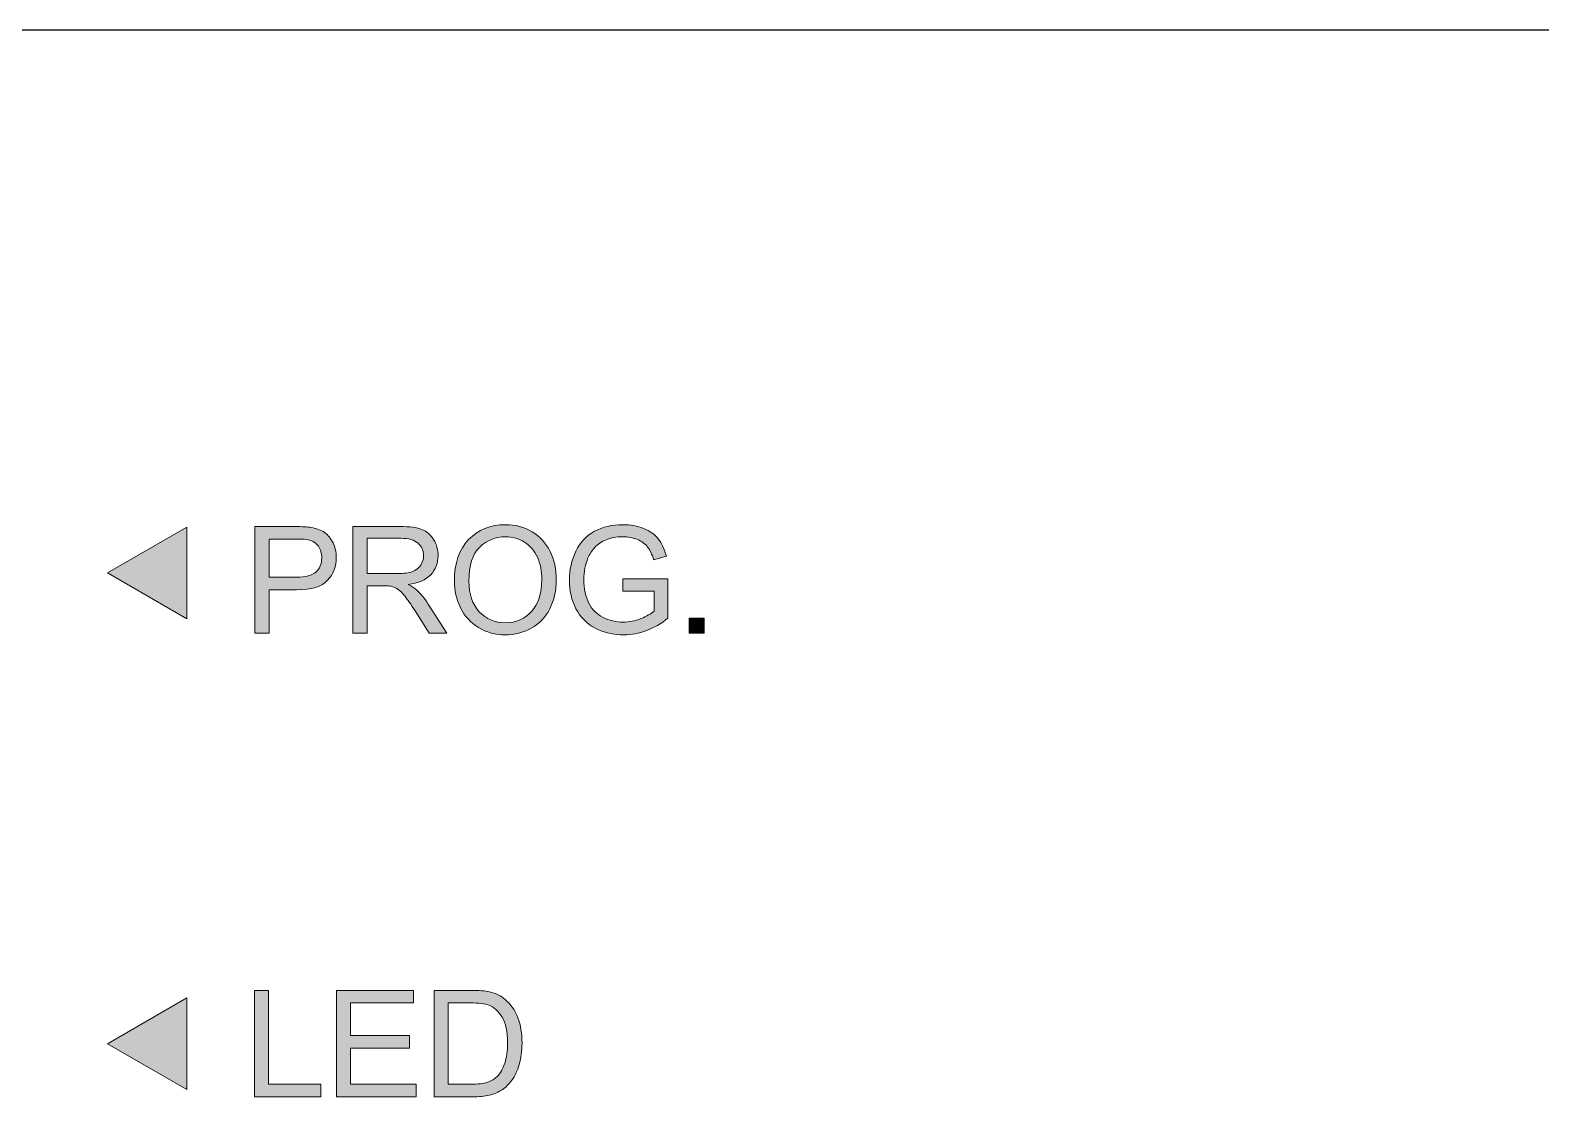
# Model space of a CAD drawing. Header units: millimetres. Extents: x -559267 to 14075, y 0 to 209897.
# Drawn here: x 904.59 to 912.55, y 115.77 to 121.4 of the extents above; entities that cross this region are included whole.
import ezdxf
from ezdxf.enums import TextEntityAlignment as Align

# ---------------------------------------------------------------- set-up
doc = ezdxf.new("R2010")
doc.units = ezdxf.units.MM
doc.layers.add('Enclosure', color=7, linetype='Continuous')
doc.layers.add('Serigraph', color=7, linetype='Continuous')
doc.layers.add('Таблицы', color=7, linetype='Continuous', lineweight=13)
doc.styles.get("Standard").update_dxf_attribs({"font": 'arial.ttf'})
doc.styles.add('Unecom', font='GOST2304A_0.ttf', dxfattribs={"height": 2.5})

# ---------------------------------------------------------------- blocks, each defined once
blk = doc.blocks.new('Dali Draiver1')
at = {"layer": 'Serigraph'}
for points in [[(-31.775, 35.879), (-32.904, 36.531), (-31.775, 37.182)], [(-31.775, 29.18), (-32.904, 29.831), (-31.775, 30.483)]]:
    blk.add_hatch(color=256, dxfattribs=at).paths.add_polyline_path(points)
h = blk.add_hatch(color=256, dxfattribs=at)
h.dxf.hatch_style = 2
edge = h.paths.add_edge_path()
edge.add_spline(control_points=[(-30.806, 35.675), (-30.806, 35.675), (-30.806, 37.19), (-30.806, 37.19), (-30.806, 37.19), (-30.234, 37.19), (-30.234, 37.19), (-30.134, 37.19), (-30.057, 37.186), (-30.004, 37.176), (-29.929, 37.164), (-29.867, 37.14), (-29.817, 37.105), (-29.766, 37.07), (-29.726, 37.022), (-29.695, 36.959), (-29.665, 36.896), (-29.649, 36.827), (-29.649, 36.752), (-29.649, 36.623), (-29.69, 36.514), (-29.772, 36.425), (-29.854, 36.336), (-30.002, 36.291), (-30.217, 36.291), (-30.217, 36.291), (-30.605, 36.291), (-30.605, 36.291), (-30.605, 36.291), (-30.605, 35.675), (-30.605, 35.675), (-30.605, 35.675), (-30.806, 35.675), (-30.806, 35.675)], knot_values=[0, 0, 0, 0, 1, 1, 1, 2, 2, 2, 3, 3, 3, 4, 4, 4, 5, 5, 5, 6, 6, 6, 7, 7, 7, 8, 8, 8, 9, 9, 9, 10, 10, 10, 11, 11, 11, 11], degree=3, periodic=0)
edge = h.paths.add_edge_path()
edge.add_spline(control_points=[(-30.605, 36.47), (-30.605, 36.47), (-30.214, 36.47), (-30.214, 36.47), (-30.084, 36.47), (-29.992, 36.494), (-29.938, 36.542), (-29.883, 36.591), (-29.856, 36.658), (-29.856, 36.746), (-29.856, 36.809), (-29.872, 36.864), (-29.904, 36.909), (-29.936, 36.954), (-29.978, 36.984), (-30.031, 36.998), (-30.064, 37.007), (-30.127, 37.012), (-30.218, 37.012), (-30.218, 37.012), (-30.605, 37.012), (-30.605, 37.012), (-30.605, 37.012), (-30.605, 36.47), (-30.605, 36.47)], knot_values=[0, 0, 0, 0, 1, 1, 1, 2, 2, 2, 3, 3, 3, 4, 4, 4, 5, 5, 5, 6, 6, 6, 7, 7, 7, 8, 8, 8, 8], degree=3, periodic=0)
h = blk.add_hatch(color=256, dxfattribs=at)
h.dxf.hatch_style = 2
edge = h.paths.add_edge_path()
edge.add_spline(control_points=[(-29.412, 35.675), (-29.412, 35.675), (-29.412, 37.19), (-29.412, 37.19), (-29.412, 37.19), (-28.74, 37.19), (-28.74, 37.19), (-28.605, 37.19), (-28.503, 37.177), (-28.432, 37.15), (-28.362, 37.122), (-28.306, 37.074), (-28.264, 37.005), (-28.222, 36.937), (-28.201, 36.86), (-28.201, 36.777), (-28.201, 36.67), (-28.236, 36.579), (-28.305, 36.505), (-28.375, 36.431), (-28.482, 36.385), (-28.628, 36.365), (-28.575, 36.339), (-28.534, 36.314), (-28.507, 36.289), (-28.448, 36.235), (-28.393, 36.168), (-28.34, 36.088), (-28.34, 36.088), (-28.077, 35.675), (-28.077, 35.675), (-28.077, 35.675), (-28.329, 35.675), (-28.329, 35.675), (-28.329, 35.675), (-28.529, 35.99), (-28.529, 35.99), (-28.588, 36.081), (-28.636, 36.151), (-28.674, 36.199), (-28.712, 36.247), (-28.746, 36.281), (-28.776, 36.301), (-28.806, 36.32), (-28.836, 36.333), (-28.867, 36.341), (-28.89, 36.346), (-28.927, 36.348), (-28.979, 36.348), (-28.979, 36.348), (-29.212, 36.348), (-29.212, 36.348), (-29.212, 36.348), (-29.212, 35.675), (-29.212, 35.675), (-29.212, 35.675), (-29.412, 35.675), (-29.412, 35.675)], knot_values=[0, 0, 0, 0, 1, 1, 1, 2, 2, 2, 3, 3, 3, 4, 4, 4, 5, 5, 5, 6, 6, 6, 7, 7, 7, 8, 8, 8, 9, 9, 9, 10, 10, 10, 11, 11, 11, 12, 12, 12, 13, 13, 13, 14, 14, 14, 15, 15, 15, 16, 16, 16, 17, 17, 17, 18, 18, 18, 19, 19, 19, 19], degree=3, periodic=0)
edge = h.paths.add_edge_path()
edge.add_spline(control_points=[(-29.212, 36.522), (-29.212, 36.522), (-28.781, 36.522), (-28.781, 36.522), (-28.689, 36.522), (-28.617, 36.531), (-28.566, 36.55), (-28.514, 36.569), (-28.475, 36.599), (-28.448, 36.641), (-28.421, 36.683), (-28.408, 36.728), (-28.408, 36.777), (-28.408, 36.849), (-28.434, 36.908), (-28.486, 36.954), (-28.538, 37), (-28.62, 37.023), (-28.732, 37.023), (-28.732, 37.023), (-29.212, 37.023), (-29.212, 37.023), (-29.212, 37.023), (-29.212, 36.522), (-29.212, 36.522)], knot_values=[0, 0, 0, 0, 1, 1, 1, 2, 2, 2, 3, 3, 3, 4, 4, 4, 5, 5, 5, 6, 6, 6, 7, 7, 7, 8, 8, 8, 8], degree=3, periodic=0)
h = blk.add_hatch(color=256, dxfattribs=at)
h.dxf.hatch_style = 2
edge = h.paths.add_edge_path()
edge.add_spline(control_points=[(-27.969, 36.413), (-27.969, 36.665), (-27.901, 36.862), (-27.766, 37.004), (-27.631, 37.146), (-27.457, 37.217), (-27.243, 37.217), (-27.103, 37.217), (-26.977, 37.184), (-26.865, 37.117), (-26.753, 37.05), (-26.667, 36.957), (-26.608, 36.837), (-26.549, 36.718), (-26.52, 36.582), (-26.52, 36.431), (-26.52, 36.277), (-26.551, 36.14), (-26.613, 36.018), (-26.675, 35.897), (-26.763, 35.805), (-26.876, 35.743), (-26.99, 35.681), (-27.113, 35.649), (-27.244, 35.649), (-27.387, 35.649), (-27.514, 35.684), (-27.627, 35.753), (-27.739, 35.822), (-27.824, 35.916), (-27.882, 36.035), (-27.94, 36.154), (-27.969, 36.28), (-27.969, 36.413)], knot_values=[0, 0, 0, 0, 1, 1, 1, 2, 2, 2, 3, 3, 3, 4, 4, 4, 5, 5, 5, 6, 6, 6, 7, 7, 7, 8, 8, 8, 9, 9, 9, 10, 10, 10, 11, 11, 11, 11], degree=3, periodic=0)
edge = h.paths.add_edge_path()
edge.add_spline(control_points=[(-27.762, 36.41), (-27.762, 36.228), (-27.713, 36.084), (-27.615, 35.979), (-27.517, 35.874), (-27.393, 35.821), (-27.245, 35.821), (-27.094, 35.821), (-26.97, 35.874), (-26.873, 35.98), (-26.775, 36.086), (-26.726, 36.237), (-26.726, 36.432), (-26.726, 36.555), (-26.747, 36.663), (-26.789, 36.755), (-26.831, 36.847), (-26.892, 36.918), (-26.972, 36.969), (-27.052, 37.019), (-27.142, 37.045), (-27.242, 37.045), (-27.384, 37.045), (-27.506, 36.996), (-27.609, 36.898), (-27.711, 36.801), (-27.762, 36.638), (-27.762, 36.41)], knot_values=[0, 0, 0, 0, 1, 1, 1, 2, 2, 2, 3, 3, 3, 4, 4, 4, 5, 5, 5, 6, 6, 6, 7, 7, 7, 8, 8, 8, 9, 9, 9, 9], degree=3, periodic=0)
h = blk.add_hatch(color=256, dxfattribs=at)
h.dxf.hatch_style = 2
edge = h.paths.add_edge_path()
edge.add_spline(control_points=[(-25.574, 36.27), (-25.574, 36.27), (-25.574, 36.447), (-25.574, 36.447), (-25.574, 36.447), (-24.932, 36.448), (-24.932, 36.448), (-24.932, 36.448), (-24.932, 35.886), (-24.932, 35.886), (-25.03, 35.808), (-25.132, 35.748), (-25.237, 35.709), (-25.341, 35.669), (-25.449, 35.649), (-25.559, 35.649), (-25.708, 35.649), (-25.843, 35.681), (-25.965, 35.745), (-26.086, 35.809), (-26.178, 35.901), (-26.24, 36.021), (-26.302, 36.142), (-26.333, 36.277), (-26.333, 36.426), (-26.333, 36.573), (-26.302, 36.711), (-26.241, 36.839), (-26.179, 36.966), (-26.09, 37.061), (-25.975, 37.123), (-25.859, 37.185), (-25.725, 37.216), (-25.575, 37.216), (-25.465, 37.216), (-25.366, 37.199), (-25.277, 37.163), (-25.189, 37.128), (-25.12, 37.078), (-25.069, 37.015), (-25.019, 36.951), (-24.981, 36.869), (-24.954, 36.767), (-24.954, 36.767), (-25.135, 36.717), (-25.135, 36.717), (-25.158, 36.794), (-25.186, 36.855), (-25.22, 36.899), (-25.254, 36.943), (-25.302, 36.978), (-25.365, 37.005), (-25.427, 37.031), (-25.497, 37.045), (-25.574, 37.045), (-25.665, 37.045), (-25.744, 37.031), (-25.811, 37.003), (-25.878, 36.975), (-25.932, 36.938), (-25.973, 36.893), (-26.014, 36.847), (-26.046, 36.797), (-26.069, 36.743), (-26.107, 36.649), (-26.127, 36.548), (-26.127, 36.438), (-26.127, 36.303), (-26.103, 36.19), (-26.057, 36.099), (-26.01, 36.008), (-25.943, 35.941), (-25.854, 35.896), (-25.765, 35.852), (-25.67, 35.83), (-25.57, 35.83), (-25.484, 35.83), (-25.399, 35.847), (-25.316, 35.88), (-25.234, 35.914), (-25.171, 35.949), (-25.128, 35.987), (-25.128, 35.987), (-25.128, 36.27), (-25.128, 36.27), (-25.128, 36.27), (-25.574, 36.27), (-25.574, 36.27)], knot_values=[0, 0, 0, 0, 1, 1, 1, 2, 2, 2, 3, 3, 3, 4, 4, 4, 5, 5, 5, 6, 6, 6, 7, 7, 7, 8, 8, 8, 9, 9, 9, 10, 10, 10, 11, 11, 11, 12, 12, 12, 13, 13, 13, 14, 14, 14, 15, 15, 15, 16, 16, 16, 17, 17, 17, 18, 18, 18, 19, 19, 19, 20, 20, 20, 21, 21, 21, 22, 22, 22, 23, 23, 23, 24, 24, 24, 25, 25, 25, 26, 26, 26, 27, 27, 27, 28, 28, 28, 29, 29, 29, 29], degree=3, periodic=0)
h = blk.add_hatch(color=256, dxfattribs=at)
h.dxf.hatch_style = 2
h.paths.add_polyline_path([(-24.628, 35.675), (-24.628, 35.887), (-24.417, 35.887), (-24.417, 35.675)])
h = blk.add_hatch(color=256, dxfattribs=at)
h.dxf.hatch_style = 2
h.paths.add_polyline_path([(-30.814, 29.075), (-30.814, 30.59), (-30.614, 30.59), (-30.614, 29.254), (-29.868, 29.254), (-29.868, 29.075)])
h = blk.add_hatch(color=256, dxfattribs=at)
h.dxf.hatch_style = 2
h.paths.add_polyline_path([(-29.646, 29.075), (-29.646, 30.59), (-28.55, 30.59), (-28.55, 30.412), (-29.445, 30.412), (-29.445, 29.947), (-28.607, 29.947), (-28.607, 29.77), (-29.445, 29.77), (-29.445, 29.254), (-28.515, 29.254), (-28.515, 29.075)])
h = blk.add_hatch(color=256, dxfattribs=at)
h.dxf.hatch_style = 2
edge = h.paths.add_edge_path()
edge.add_spline(control_points=[(-28.259, 29.075), (-28.259, 29.075), (-28.259, 30.59), (-28.259, 30.59), (-28.259, 30.59), (-27.737, 30.59), (-27.737, 30.59), (-27.62, 30.59), (-27.53, 30.583), (-27.468, 30.569), (-27.381, 30.549), (-27.307, 30.512), (-27.245, 30.46), (-27.166, 30.393), (-27.106, 30.306), (-27.066, 30.201), (-27.027, 30.096), (-27.007, 29.976), (-27.007, 29.841), (-27.007, 29.726), (-27.02, 29.624), (-27.047, 29.535), (-27.074, 29.446), (-27.108, 29.373), (-27.15, 29.314), (-27.192, 29.256), (-27.238, 29.21), (-27.288, 29.177), (-27.338, 29.144), (-27.399, 29.118), (-27.469, 29.101), (-27.54, 29.084), (-27.621, 29.075), (-27.713, 29.075), (-27.713, 29.075), (-28.259, 29.075), (-28.259, 29.075)], knot_values=[0, 0, 0, 0, 1, 1, 1, 2, 2, 2, 3, 3, 3, 4, 4, 4, 5, 5, 5, 6, 6, 6, 7, 7, 7, 8, 8, 8, 9, 9, 9, 10, 10, 10, 11, 11, 11, 12, 12, 12, 12], degree=3, periodic=0)
edge = h.paths.add_edge_path()
edge.add_spline(control_points=[(-28.059, 29.254), (-28.059, 29.254), (-27.735, 29.254), (-27.735, 29.254), (-27.635, 29.254), (-27.557, 29.263), (-27.5, 29.282), (-27.443, 29.3), (-27.398, 29.327), (-27.364, 29.36), (-27.317, 29.408), (-27.28, 29.472), (-27.253, 29.552), (-27.227, 29.632), (-27.213, 29.73), (-27.213, 29.844), (-27.213, 30.003), (-27.239, 30.124), (-27.291, 30.209), (-27.343, 30.295), (-27.407, 30.352), (-27.481, 30.38), (-27.535, 30.401), (-27.621, 30.412), (-27.741, 30.412), (-27.741, 30.412), (-28.059, 30.412), (-28.059, 30.412), (-28.059, 30.412), (-28.059, 29.254), (-28.059, 29.254)], knot_values=[0, 0, 0, 0, 1, 1, 1, 2, 2, 2, 3, 3, 3, 4, 4, 4, 5, 5, 5, 6, 6, 6, 7, 7, 7, 8, 8, 8, 9, 9, 9, 10, 10, 10, 10], degree=3, periodic=0)
at = {"layer": 'Enclosure'}
blk.add_line((72.3, 44.253), (-72.3, 44.253), dxfattribs=at)
at = {"layer": 'Serigraph', "lineweight": 0}
for p, q in [((-32.904, 36.531), (-31.775, 37.182)), ((-31.775, 37.182), (-31.775, 35.879)), ((-31.775, 35.879), (-32.904, 36.531)), ((-24.628, 35.675), (-24.628, 35.887)), ((-24.628, 35.887), (-24.417, 35.887)), ((-24.417, 35.887), (-24.417, 35.675)), ((-24.417, 35.675), (-24.628, 35.675)), ((-30.814, 29.075), (-30.814, 30.59)), ((-30.814, 30.59), (-30.614, 30.59)), ((-30.614, 30.59), (-30.614, 29.254)), ((-29.646, 29.075), (-29.646, 30.59)), ((-29.646, 30.59), (-28.55, 30.59)), ((-28.55, 30.59), (-28.55, 30.412)), ((-32.904, 29.831), (-31.775, 30.483)), ((-31.775, 30.483), (-31.775, 29.18)), ((-28.55, 30.412), (-29.445, 30.412)), ((-29.445, 30.412), (-29.445, 29.947)), ((-29.445, 29.947), (-28.607, 29.947)), ((-28.607, 29.947), (-28.607, 29.77)), ((-31.775, 29.18), (-32.904, 29.831)), ((-28.607, 29.77), (-29.445, 29.77)), ((-29.445, 29.77), (-29.445, 29.254)), ((-30.614, 29.254), (-29.868, 29.254)), ((-29.868, 29.254), (-29.868, 29.075)), ((-29.445, 29.254), (-28.515, 29.254)), ((-28.515, 29.254), (-28.515, 29.075)), ((-29.868, 29.075), (-30.814, 29.075)), ((-28.515, 29.075), (-29.646, 29.075))]:
    blk.add_line(p, q, dxfattribs=at)
for points in [[(-30.806, 35.675), (-30.806, 35.675), (-30.806, 37.19), (-30.806, 37.19)], [(-30.806, 37.19), (-30.806, 37.19), (-30.234, 37.19), (-30.234, 37.19)], [(-30.234, 37.19), (-30.134, 37.19), (-30.057, 37.186), (-30.004, 37.176)], [(-30.004, 37.176), (-29.929, 37.164), (-29.867, 37.14), (-29.817, 37.105)], [(-29.412, 35.675), (-29.412, 35.675), (-29.412, 37.19), (-29.412, 37.19)], [(-29.412, 37.19), (-29.412, 37.19), (-28.74, 37.19), (-28.74, 37.19)], [(-28.74, 37.19), (-28.605, 37.19), (-28.503, 37.177), (-28.432, 37.15)], [(-30.218, 37.012), (-30.218, 37.012), (-30.605, 37.012), (-30.605, 37.012)], [(-30.605, 37.012), (-30.605, 37.012), (-30.605, 36.47), (-30.605, 36.47)], [(-30.031, 36.998), (-30.064, 37.007), (-30.127, 37.012), (-30.218, 37.012)], [(-29.904, 36.909), (-29.936, 36.954), (-29.978, 36.984), (-30.031, 36.998)], [(-29.817, 37.105), (-29.766, 37.07), (-29.726, 37.022), (-29.695, 36.959)], [(-28.732, 37.023), (-28.732, 37.023), (-29.212, 37.023), (-29.212, 37.023)], [(-29.212, 37.023), (-29.212, 37.023), (-29.212, 36.522), (-29.212, 36.522)], [(-28.486, 36.954), (-28.538, 37), (-28.62, 37.023), (-28.732, 37.023)], [(-28.432, 37.15), (-28.362, 37.122), (-28.306, 37.074), (-28.264, 37.005)], [(-26.789, 36.755), (-26.831, 36.847), (-26.892, 36.918), (-26.972, 36.969)], [(-26.865, 37.117), (-26.753, 37.05), (-26.667, 36.957), (-26.608, 36.837)], [(-25.811, 37.003), (-25.878, 36.975), (-25.932, 36.938), (-25.973, 36.893)], [(-25.22, 36.899), (-25.254, 36.943), (-25.302, 36.978), (-25.365, 37.005)], [(-25.973, 36.893), (-26.014, 36.847), (-26.046, 36.797), (-26.069, 36.743)], [(-25.135, 36.717), (-25.158, 36.794), (-25.186, 36.855), (-25.22, 36.899)], [(-24.954, 36.767), (-24.954, 36.767), (-25.135, 36.717), (-25.135, 36.717)], [(-30.214, 36.47), (-30.084, 36.47), (-29.992, 36.494), (-29.938, 36.542)], [(-30.605, 36.47), (-30.605, 36.47), (-30.214, 36.47), (-30.214, 36.47)], [(-29.772, 36.425), (-29.854, 36.336), (-30.002, 36.291), (-30.217, 36.291)], [(-29.212, 36.522), (-29.212, 36.522), (-28.781, 36.522), (-28.781, 36.522)], [(-28.979, 36.348), (-28.979, 36.348), (-29.212, 36.348), (-29.212, 36.348)], [(-29.212, 36.348), (-29.212, 36.348), (-29.212, 35.675), (-29.212, 35.675)], [(-28.867, 36.341), (-28.89, 36.346), (-28.927, 36.348), (-28.979, 36.348)], [(-28.776, 36.301), (-28.806, 36.32), (-28.836, 36.333), (-28.867, 36.341)], [(-28.305, 36.505), (-28.375, 36.431), (-28.482, 36.385), (-28.628, 36.365)], [(-28.628, 36.365), (-28.575, 36.339), (-28.534, 36.314), (-28.507, 36.289)], [(-27.882, 36.035), (-27.94, 36.154), (-27.969, 36.28), (-27.969, 36.413)], [(-27.762, 36.41), (-27.762, 36.228), (-27.713, 36.084), (-27.615, 35.979)], [(-25.574, 36.447), (-25.574, 36.447), (-24.932, 36.448), (-24.932, 36.448)], [(-25.574, 36.27), (-25.574, 36.27), (-25.574, 36.447), (-25.574, 36.447)], [(-24.932, 36.448), (-24.932, 36.448), (-24.932, 35.886), (-24.932, 35.886)], [(-30.217, 36.291), (-30.217, 36.291), (-30.605, 36.291), (-30.605, 36.291)], [(-30.605, 36.291), (-30.605, 36.291), (-30.605, 35.675), (-30.605, 35.675)], [(-28.674, 36.199), (-28.712, 36.247), (-28.746, 36.281), (-28.776, 36.301)], [(-28.529, 35.99), (-28.588, 36.081), (-28.636, 36.151), (-28.674, 36.199)], [(-28.507, 36.289), (-28.448, 36.235), (-28.393, 36.168), (-28.34, 36.088)], [(-26.057, 36.099), (-26.01, 36.008), (-25.943, 35.941), (-25.854, 35.896)], [(-25.128, 36.27), (-25.128, 36.27), (-25.574, 36.27), (-25.574, 36.27)], [(-25.128, 35.987), (-25.128, 35.987), (-25.128, 36.27), (-25.128, 36.27)], [(-28.329, 35.675), (-28.329, 35.675), (-28.529, 35.99), (-28.529, 35.99)], [(-28.34, 36.088), (-28.34, 36.088), (-28.077, 35.675), (-28.077, 35.675)], [(-25.965, 35.745), (-26.086, 35.809), (-26.178, 35.901), (-26.24, 36.021)], [(-25.316, 35.88), (-25.234, 35.914), (-25.171, 35.949), (-25.128, 35.987)], [(-30.605, 35.675), (-30.605, 35.675), (-30.806, 35.675), (-30.806, 35.675)], [(-29.212, 35.675), (-29.212, 35.675), (-29.412, 35.675), (-29.412, 35.675)], [(-28.077, 35.675), (-28.077, 35.675), (-28.329, 35.675), (-28.329, 35.675)], [(-28.259, 29.075), (-28.259, 29.075), (-28.259, 30.59), (-28.259, 30.59)], [(-28.259, 30.59), (-28.259, 30.59), (-27.737, 30.59), (-27.737, 30.59)], [(-27.737, 30.59), (-27.62, 30.59), (-27.53, 30.583), (-27.468, 30.569)], [(-27.468, 30.569), (-27.381, 30.549), (-27.307, 30.512), (-27.245, 30.46)], [(-27.741, 30.412), (-27.741, 30.412), (-28.059, 30.412), (-28.059, 30.412)], [(-28.059, 30.412), (-28.059, 30.412), (-28.059, 29.254), (-28.059, 29.254)], [(-27.481, 30.38), (-27.535, 30.401), (-27.621, 30.412), (-27.741, 30.412)], [(-27.291, 30.209), (-27.343, 30.295), (-27.407, 30.352), (-27.481, 30.38)], [(-27.047, 29.535), (-27.074, 29.446), (-27.108, 29.373), (-27.15, 29.314)], [(-28.059, 29.254), (-28.059, 29.254), (-27.735, 29.254), (-27.735, 29.254)], [(-27.735, 29.254), (-27.635, 29.254), (-27.557, 29.263), (-27.5, 29.282)], [(-27.15, 29.314), (-27.192, 29.256), (-27.238, 29.21), (-27.288, 29.177)], [(-27.713, 29.075), (-27.713, 29.075), (-28.259, 29.075), (-28.259, 29.075)], [(-27.469, 29.101), (-27.54, 29.084), (-27.621, 29.075), (-27.713, 29.075)], [(-27.288, 29.177), (-27.338, 29.144), (-27.399, 29.118), (-27.469, 29.101)]]:
    blk.add_open_spline(points, degree=3, dxfattribs=at)
for points, knots in [([(-27.969, 36.413), (-27.969, 36.665), (-27.901, 36.862), (-27.766, 37.004), (-27.631, 37.146), (-27.457, 37.217), (-27.243, 37.217), (-27.103, 37.217), (-26.977, 37.184), (-26.865, 37.117)], [0, 0, 0, 0, 1, 1, 1, 2, 2, 2, 3, 3, 3, 3]), ([(-26.241, 36.839), (-26.179, 36.966), (-26.09, 37.061), (-25.975, 37.123), (-25.859, 37.185), (-25.725, 37.216), (-25.575, 37.216), (-25.465, 37.216), (-25.366, 37.199), (-25.277, 37.163)], [9, 9, 9, 9, 10, 10, 10, 11, 11, 11, 12, 12, 12, 12]), ([(-29.695, 36.959), (-29.665, 36.896), (-29.649, 36.827), (-29.649, 36.752), (-29.649, 36.623), (-29.69, 36.514), (-29.772, 36.425)], [5, 5, 5, 5, 6, 6, 6, 7, 7, 7, 7]), ([(-28.264, 37.005), (-28.222, 36.937), (-28.201, 36.86), (-28.201, 36.777), (-28.201, 36.67), (-28.236, 36.579), (-28.305, 36.505)], [4, 4, 4, 4, 5, 5, 5, 6, 6, 6, 6]), ([(-26.972, 36.969), (-27.052, 37.019), (-27.142, 37.045), (-27.242, 37.045), (-27.384, 37.045), (-27.506, 36.996), (-27.609, 36.898), (-27.711, 36.801), (-27.762, 36.638), (-27.762, 36.41)], [6, 6, 6, 6, 7, 7, 7, 8, 8, 8, 9, 9, 9, 9]), ([(-25.365, 37.005), (-25.427, 37.031), (-25.497, 37.045), (-25.574, 37.045), (-25.665, 37.045), (-25.744, 37.031), (-25.811, 37.003)], [17, 17, 17, 17, 18, 18, 18, 19, 19, 19, 19]), ([(-25.277, 37.163), (-25.189, 37.128), (-25.12, 37.078), (-25.069, 37.015), (-25.019, 36.951), (-24.981, 36.869), (-24.954, 36.767)], [12, 12, 12, 12, 13, 13, 13, 14, 14, 14, 14]), ([(-29.938, 36.542), (-29.883, 36.591), (-29.856, 36.658), (-29.856, 36.746), (-29.856, 36.809), (-29.872, 36.864), (-29.904, 36.909)], [2, 2, 2, 2, 3, 3, 3, 4, 4, 4, 4]), ([(-28.448, 36.641), (-28.421, 36.683), (-28.408, 36.728), (-28.408, 36.777), (-28.408, 36.849), (-28.434, 36.908), (-28.486, 36.954)], [3, 3, 3, 3, 4, 4, 4, 5, 5, 5, 5]), ([(-27.615, 35.979), (-27.517, 35.874), (-27.393, 35.821), (-27.245, 35.821), (-27.094, 35.821), (-26.97, 35.874), (-26.873, 35.98), (-26.775, 36.086), (-26.726, 36.237), (-26.726, 36.432), (-26.726, 36.555), (-26.747, 36.663), (-26.789, 36.755)], [1, 1, 1, 1, 2, 2, 2, 3, 3, 3, 4, 4, 4, 5, 5, 5, 5]), ([(-26.608, 36.837), (-26.549, 36.718), (-26.52, 36.582), (-26.52, 36.431), (-26.52, 36.277), (-26.551, 36.14), (-26.613, 36.018)], [4, 4, 4, 4, 5, 5, 5, 6, 6, 6, 6]), ([(-26.24, 36.021), (-26.302, 36.142), (-26.333, 36.277), (-26.333, 36.426), (-26.333, 36.573), (-26.302, 36.711), (-26.241, 36.839)], [7, 7, 7, 7, 8, 8, 8, 9, 9, 9, 9]), ([(-26.069, 36.743), (-26.107, 36.649), (-26.127, 36.548), (-26.127, 36.438), (-26.127, 36.303), (-26.103, 36.19), (-26.057, 36.099)], [21, 21, 21, 21, 22, 22, 22, 23, 23, 23, 23]), ([(-28.781, 36.522), (-28.689, 36.522), (-28.617, 36.531), (-28.566, 36.55), (-28.514, 36.569), (-28.475, 36.599), (-28.448, 36.641)], [1, 1, 1, 1, 2, 2, 2, 3, 3, 3, 3]), ([(-26.613, 36.018), (-26.675, 35.897), (-26.763, 35.805), (-26.876, 35.743), (-26.99, 35.681), (-27.113, 35.649), (-27.244, 35.649), (-27.387, 35.649), (-27.514, 35.684), (-27.627, 35.753), (-27.739, 35.822), (-27.824, 35.916), (-27.882, 36.035)], [6, 6, 6, 6, 7, 7, 7, 8, 8, 8, 9, 9, 9, 10, 10, 10, 10]), ([(-24.932, 35.886), (-25.03, 35.808), (-25.132, 35.748), (-25.237, 35.709), (-25.341, 35.669), (-25.449, 35.649), (-25.559, 35.649), (-25.708, 35.649), (-25.843, 35.681), (-25.965, 35.745)], [3, 3, 3, 3, 4, 4, 4, 5, 5, 5, 6, 6, 6, 6]), ([(-25.854, 35.896), (-25.765, 35.852), (-25.67, 35.83), (-25.57, 35.83), (-25.484, 35.83), (-25.399, 35.847), (-25.316, 35.88)], [24, 24, 24, 24, 25, 25, 25, 26, 26, 26, 26]), ([(-27.245, 30.46), (-27.166, 30.393), (-27.106, 30.306), (-27.066, 30.201), (-27.027, 30.096), (-27.007, 29.976), (-27.007, 29.841), (-27.007, 29.726), (-27.02, 29.624), (-27.047, 29.535)], [4, 4, 4, 4, 5, 5, 5, 6, 6, 6, 7, 7, 7, 7]), ([(-27.253, 29.552), (-27.227, 29.632), (-27.213, 29.73), (-27.213, 29.844), (-27.213, 30.003), (-27.239, 30.124), (-27.291, 30.209)], [4, 4, 4, 4, 5, 5, 5, 6, 6, 6, 6]), ([(-27.5, 29.282), (-27.443, 29.3), (-27.398, 29.327), (-27.364, 29.36), (-27.317, 29.408), (-27.28, 29.472), (-27.253, 29.552)], [2, 2, 2, 2, 3, 3, 3, 4, 4, 4, 4])]:
    blk.add_open_spline(points, degree=3, knots=knots, dxfattribs=at)
at = {"style": 'Unecom'}
blk.add_attdef('№ДЕКОДЕРА', text='', height=2.5, dxfattribs=at).set_placement((0.931, 32.77), align=Align.MIDDLE_CENTER)
at = {"color": 3}
blk.add_attdef('PHYSICAL.ADD.', text='', height=2.5, dxfattribs=at).set_placement((2.558, 14.474), align=Align.CENTER)
at = {"color": 3, "flags": 2}
blk.add_attdef('REFERENCE', text='', height=2.5, dxfattribs=at).set_placement((-41.054, 3.944), align=Align.CENTER)
blk = doc.blocks.new('$RECOVER_230809152414-111111')
at = {"layer": 'Таблицы', "color": 1, "xscale": 1.482165903010609, "yscale": 1.482165903010609, "zscale": 1.482165903010609}
blk.add_blockref('Dali Draiver1', (219.876, 183.318), dxfattribs=at)

msp = doc.modelspace()

# ---------------------------------------------------------------- block references
at = {"xscale": 0.25, "yscale": 0.25, "zscale": 0.25}
msp.add_blockref('$RECOVER_230809152414-111111', (862.2166, 59.1706), dxfattribs=at)

doc.saveas('drawing.dxf')
